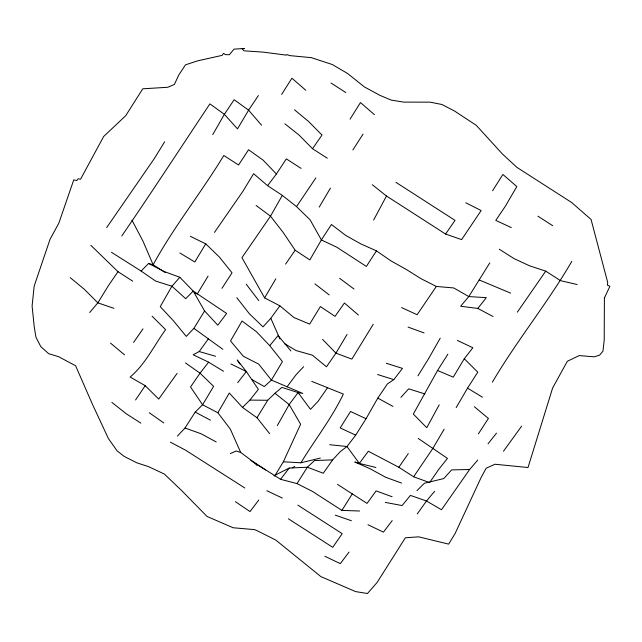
<?xml version="1.0" encoding="UTF-8"?>
<svg xmlns="http://www.w3.org/2000/svg" width="642" height="642" viewBox="0 0 642 642"><rect width="100%" height="100%" fill="white"/><g stroke="black" fill="none" stroke-linecap="round" stroke-linejoin="round"><path stroke-width="0.96" d="M274.664 476.011L283.355 461.799L300.617 424.25L289.173 404.556L274.977 393.289L267.698 400.271L257.001 417.733L269.664 433.687M373.62 220.078L386.476 196.011L372.288 184.727M439.224 404.805L426.753 427.7L413.328 414.066L437.555 370.482L447.875 354.175M277.304 425.606L289.173 404.556L298.081 392.575L302.799 393.426L271.397 380.088L258.726 364.126L243.406 356.31L230.534 340.966L242.042 321.032L256.431 331.713L269.752 345.669L282.432 361.598L271.397 380.088L264.287 386.564L251.704 379.462M214.46 232.412L242.845 191.404L253.622 173.701L267.594 185.674L282.303 195.377L270.507 216.177L241.97 257.659L264.592 297.88L279.872 305.825L293.932 317.525L309.653 324.122L320.39 306.571L335.06 316.37L344.417 303.016L358.38 315.013M274.03 475.73L289.205 468.058L307.358 467.216L323.271 473.25L332.628 459.897L340.348 451.559L346.985 446.519L355.692 435.156L366.052 418.72L377.785 398.12L387.423 383.908L393.811 379.631L402.478 368.38L386.267 363.276M440.219 338.173L428.455 358.886L417.926 375.835M212.759 134.603L224.371 114.34L234.145 99.703L248.606 110.175L261.575 125.206M359.584 511.008L341.905 510.382L312.357 491.363L297.013 483.595L280.538 479.301L255.051 463.131L240.67 452.425L230.382 429.185L217.879 412.734L229.306 393.04L242.491 407.405L257.001 417.733M456.189 407.614L467.536 388.161L477.768 372.151L464.27 358.742L472.849 347.755L457.369 340.421M571.805 261.35C547.61 303.064 516.826 340.549 492.374 382.159M444.152 429.177L432.885 448.365L413.617 476.773L398.842 467.272L368.315 451.246L359.343 463.42L354.817 461.991L370.426 468.933L385.593 477.239L401.571 483.065M264.592 297.88L275.811 278.829M319.218 207.117L330.429 188.106M347.033 334.466L335.943 353.124L326.481 366.799L312.389 355.187L296.034 350.532L284.406 343.542M373.235 324.282L351.864 359.119L335.943 353.124L322.549 339.377M464.27 358.742L453.26 377.151L437.555 370.482M190.313 236.312L205.737 243.84L194.807 262L179.872 252.98M208.08 276.092L197.23 294.028L194.678 292.704M179.824 277.288L171.912 286.22L160.243 306.651L173.476 320.864L186.284 336.392L193.9 328.359L204.581 310.961L193.202 291.059L179.824 277.288L163.862 271.397L148.575 263.469L141.104 271.06L111.475 252.298M164.665 141.77L154.056 158.959L106.644 227.637M493.048 316.514L477.808 308.425L460.635 306.25L468.796 296.564L489.798 262.867M283.355 461.799L300.913 462.786C314.861 439.746 331.681 418.52 343.342 394.084L311.731 381.364M350.05 119.163L360.467 102.576L374.398 114.661M341.905 510.382L352.281 493.899M297.013 483.595L307.358 467.216L314.54 460.523L332.628 459.897M281.613 94.454L291.917 78.212L305.849 90.297M492.591 190.73L502.895 174.48L516.826 186.565L505.463 206.058L495.784 220.399L511.313 227.597M352.875 149.971L363.035 134.146M177.377 436.127L185.016 428.005L195.208 412.108L202.599 404.781L213.609 386.348L200.039 373.171L185.498 362.963M121.811 235.935C151.737 192.271 180.562 147.917 209.91 103.868L224.371 114.34L237.5 128.873L248.606 110.175L258.381 95.546M477.808 308.425L486.315 297.671L468.796 296.564L453.733 287.945L436.343 286.452L421 278.684L406.153 269.375L391.034 260.941L376.445 250.853L366.357 266.446L336.865 247.266L321.385 239.923L310.078 219.797L296.516 206.596L282.303 195.377M221.963 288.322L232.027 272.818L219.315 256.985L205.737 243.84M478.386 433.848L488.41 418.464L474.358 406.731M267.594 185.674L276.397 173.998L286.332 158.871L301.106 168.381M315.88 177.882L296.516 206.596M135.55 399.958L145.204 385.69L130.157 377.023C145.453 364.142 154.024 345.589 165.604 329.667L152.114 316.233M285.618 264.095L295.143 250.22L283.098 232.356L270.507 216.177L256.126 205.48M90.875 245.34L118.016 271.702L108.522 285.473L97.857 302.847L89.703 312.51M327.3 158.221L312.526 148.719L321.987 135.045L308.553 121.45L294.485 109.782M386.476 196.011L445.572 234.041L455.034 220.375L395.937 182.344M398.842 467.272L408.296 453.597M517.348 312.148L545.732 271.141L560.506 280.65L577.118 284.526M133.56 342.459L142.997 328.856M327.54 387.72L318.095 401.322L310.487 409.331L298.081 392.575L281.886 387.407L274.977 393.289M436.343 286.452L417.115 314.724L401.571 307.574M503.472 451.238L521.681 426.087M177.096 373.379L158.718 399.067L145.204 385.69M417.268 513.905L426.481 500.993L434.658 491.258M477.712 460.081L469.639 469.495L441.503 509.748L426.481 500.993L410.423 495.415L402.117 505.559L385.272 502.397M223.528 371.285L208.626 362.176L193.162 354.785L199.213 351.535L208.361 338.832M236.794 297.671L249.401 313.802L263.011 326.866L270.804 318.304L279.872 305.825M287.078 386.805L295.986 374.824L303.634 366.71M258.79 500.014L250.019 511.578L235.373 501.659M349.063 552.072L340.292 563.636L324.828 556.237M392.214 520.582L383.443 532.138L367.978 524.739M280.538 479.301L289.205 468.058M237.676 382.704L246.327 371.525L237.211 359.977L239.931 364.086M208.626 362.176L200.039 373.171L190.53 386.982L202.599 404.781L217.879 412.734M242.491 407.405L249.882 400.086L258.365 389.389L246.327 371.525L230.919 363.958M488.024 443.807L496.499 433.141M269.752 345.669L278.05 335.557L290.906 350.941M400.897 397.39L408.689 388.827L424.892 393.947M416.979 490.632L424.378 483.266L443.807 478.555L451.623 469.912L469.639 469.495M292.174 467.93L294.726 466.437M230.301 453.597L236.136 451.013L240.67 452.425M300.913 462.786L320.342 458.059M249.882 400.086L267.698 400.271M329.699 444.705L346.985 446.519L359.343 463.42L375.891 467.504M148.575 263.469L153.149 264.761L165.467 272.649M199.213 351.535L215.552 356.262M377.592 374.527L393.811 379.631M545.732 271.141L529.586 265.82L514.065 258.614L499.259 249.2M113.939 308.345L97.857 302.847L84.391 289.333L70.307 277.705M445.572 234.041L461.63 239.627L481.123 210.552L465.779 202.776M335.349 515.165L351.407 520.742M185.016 428.005L201.026 433.735L216.226 441.945M408.071 327.107L424.057 332.917M413.617 476.773L429.594 482.599L439.048 468.933L447.474 458.428L418.247 438.438M392.11 496.731L376.132 490.905L367.055 503.4L337.507 484.389M510.671 293.153L479.221 279.952M376.445 250.853L360.836 243.912L345.733 235.405L331.416 224.507L321.385 239.923L309.853 259.93L295.143 250.22M366.052 418.72L350.532 411.498L340.172 427.925L355.692 435.156M266.823 490.713L282.303 498.048M195.208 412.108L210.456 420.173M170.403 442.169L185.65 450.235L244.835 487.992M377.785 398.12L392.952 406.402M467.536 388.161L482.463 397.205M331.079 83.067L345.853 92.576M537.916 216.185L552.69 225.695M118.016 271.702L132.79 281.212M250.91 460.515L265.684 470.024M297.872 505.134L342.194 533.663L332.733 547.329L288.41 518.8M140.863 423.15L126.089 413.633L111.877 402.398M141.104 271.06L155.701 281.1L171.912 286.22L185.715 298.707L193.202 291.059L226.642 313.457L217.807 325.197L204.581 310.961M149.257 412.734L163.798 422.95M193.9 328.359L222.822 349.296M339.618 278.291L353.991 289.02M314.917 283.876L329.194 294.895M284.912 123.802L299.092 135.117L312.526 148.719M110.48 343.077L124.524 354.825M276.397 173.998L263.06 160.099L248.558 149.755L238.583 164.994L223.809 155.484C201.307 192.6 173.95 226.602 153.149 264.761L142.981 241.159L131.963 220.158M255.051 463.131L256.872 465.386M246.199 284.157L258.718 300.576M270.804 318.304L279.904 338.864M604.403 298.065L604.21 340.164L602.958 351.214L599.572 355.162L594.139 356.824L579.236 355.58L567.343 361.277L552.626 387.993L528.013 467.52L494.934 464.246L486.195 468.235L481.139 477.463L455.106 533.518L448.654 544.119L418.616 536.832L405.343 537.795L377.014 582.583L367.433 593.513L355.588 591.595L320.912 576.628L275.691 540.002L257.362 530.83L254.537 529.626L233.11 527.748L207.037 516.449L181.397 490.327L164.376 474.069L148.358 466.557L136.898 462.858L124.107 456.366L117.093 450.844L108.442 438.614L92.56 404.556L75.596 365.739L58.534 356.655L48.664 353.694L40.767 346.584L35.936 337.17L34.219 326.754L32.1 305.985L34.187 286.059L50.06 239.265L58.815 223.223L73.758 179.872L76.671 180.587L78.163 178.765L80.547 179.246L103.667 136.473L125.704 115.712L142.773 88.805L167.803 87.272L174.391 84.439L178.749 75.058L185.49 64.818L197.953 60.773L222.124 55.373L223.52 53.35L225.486 54.618L229.403 54.722L234.001 49.137L244.361 48.487L242.186 48.824L243.944 50.822L263.533 52.154L286.34 55.148L286.757 54.546L289.751 55.597L311.346 57.668L332.267 64.513L347.523 73.445L364.303 86.871L380 95.385L391.219 100.096L403.73 102.118L430.076 102.15L441.889 104.485L454.648 111.098L476.276 125.342L502.453 154.032L516.914 167.377L571.637 202.495L591.065 219.452L607.733 282.568L607.332 285.104L609.9 286.228L604.403 298.065"/></g></svg>
